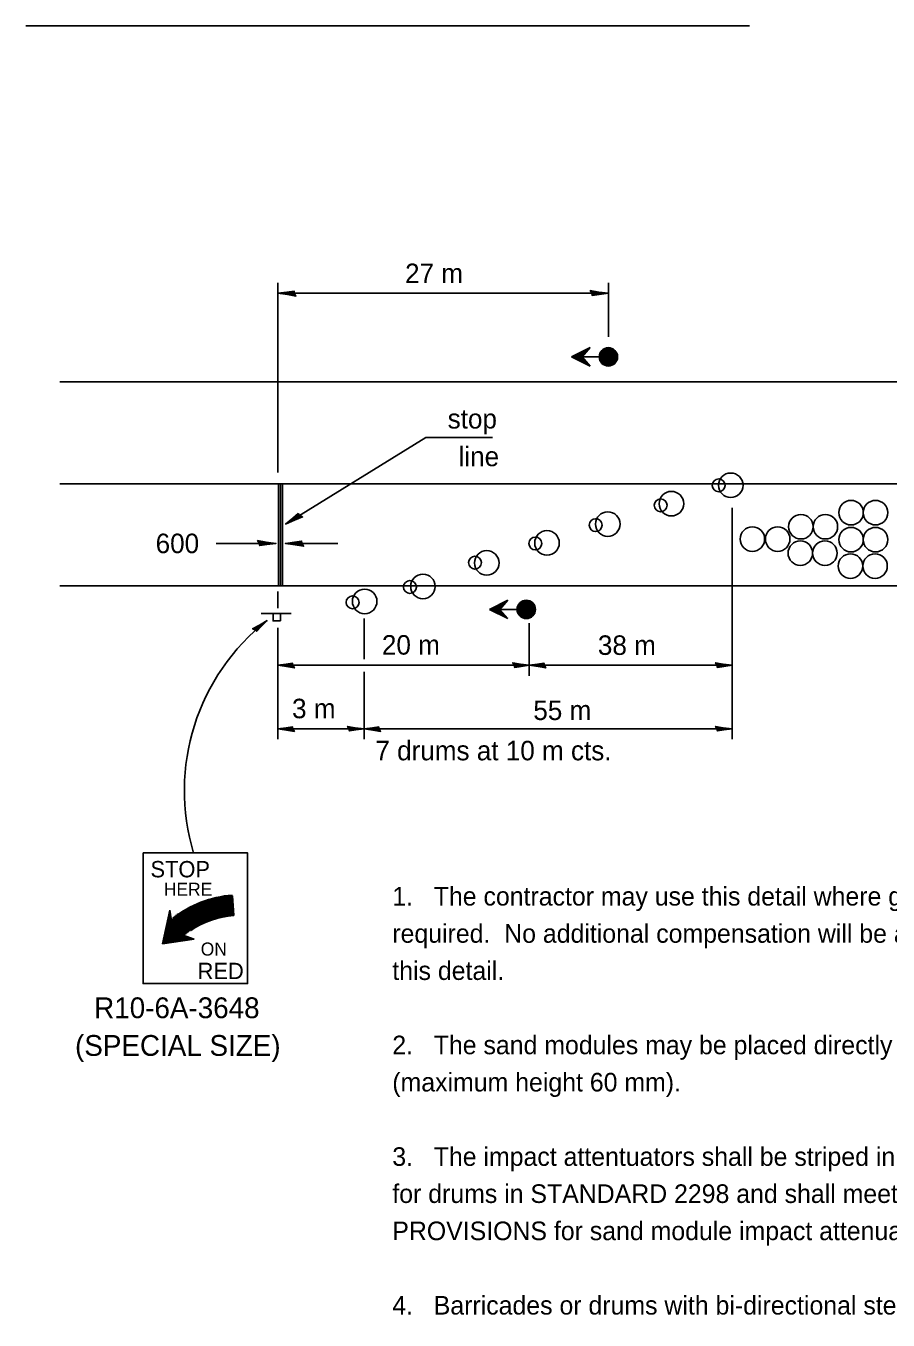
# Model space of a CAD drawing. Extents: x 52832 to 54215, y 64481 to 66497.
# Drawn here: x 53870.1 to 53962.1, y 64762.1 to 64900.3 of the extents above; entities that cross this region are included whole.
import ezdxf

# ---------------------------------------------------------------- set-up
doc = ezdxf.new("R2010")
doc.units = 0
for name, color, linetype in [('Alignment_EX_20 Baseline', 7, 'Continuous'), ('Design_EX_Roadway Dimensions', 7, 'Continuous'), ('Design_PR_EOP', 7, 'Continuous'), ('Sheets_General Details', 7, 'Continuous'), ('Stage_Construction Traffic Control', 7, 'Continuous'), ('Topo_Advertising Sign', 7, 'Continuous')]:
    doc.layers.add(name, color=color, linetype=linetype)

msp = doc.modelspace()

# ---------------------------------------------------------------- linework, layer by layer
at = {"layer": 'Alignment_EX_20 Baseline'}
msp.add_line((53873.74, 64851.39), (54052.08, 64851.39), dxfattribs=at)
at = {"layer": 'Design_EX_Roadway Dimensions'}
for p, q in [((53897.01, 64852.61), (53897.01, 64872.83)), ((53932.28, 64871.72), (53897.01, 64871.72)), ((53932.28, 64867.06), (53932.28, 64872.83)), ((53912.81, 64856.32), (53897.83, 64847.1)), ((53919.93, 64856.32), (53912.81, 64856.32)), ((53945.48, 64848.83), (53945.48, 64824.12)), ((53896.79, 64845.03), (53890.41, 64845.03)), ((53903.41, 64845.03), (53897.81, 64845.03)), ((53897.01, 64838.11), (53897.01, 64839.9)), ((53906.21, 64837.03), (53906.21, 64832.69)), ((53897.01, 64824.12), (53897.01, 64836.01)), ((53923.84, 64830.91), (53923.84, 64836.51)), ((53923.84, 64832.02), (53897.01, 64832.02)), ((53945.48, 64832.02), (53923.84, 64832.02)), ((53906.21, 64831.33), (53906.21, 64824.12)), ((53906.21, 64825.23), (53897.01, 64825.23)), ((53945.48, 64825.23), (53906.21, 64825.23))]:
    msp.add_line(p, q, dxfattribs=at)
for points in [[(53898.78, 64871.7), (53898.73, 64871.96), (53897.97, 64871.85), (53897.01, 64871.72), (53898.04, 64871.58), (53898.94, 64871.42), (53898.78, 64871.7), (53898.71, 64871.87), (53897.65, 64871.72), (53898.8, 64871.52), (53898.63, 64871.75), (53898.15, 64871.72), (53898.61, 64871.64)], [(53930.5, 64871.75), (53930.56, 64871.48), (53931.31, 64871.6), (53932.28, 64871.72), (53931.25, 64871.86), (53930.34, 64872.02), (53930.5, 64871.75), (53930.58, 64871.57), (53931.63, 64871.72), (53930.48, 64871.93), (53930.65, 64871.7), (53931.13, 64871.73), (53930.67, 64871.8)], [(53899.36, 64848.01), (53899.17, 64848.21), (53898.59, 64847.71), (53897.83, 64847.1), (53898.78, 64847.52), (53899.64, 64847.86), (53899.36, 64848.01), (53899.2, 64848.12), (53898.38, 64847.44), (53899.47, 64847.87), (53899.2, 64847.97), (53898.81, 64847.69), (53899.24, 64847.88)], [(53895.01, 64845.06), (53895.07, 64844.79), (53895.83, 64844.91), (53896.79, 64845.03), (53895.76, 64845.17), (53894.85, 64845.33), (53895.01, 64845.06), (53895.09, 64844.88), (53896.14, 64845.03), (53894.99, 64845.23), (53895.16, 64845.01), (53895.65, 64845.04), (53895.18, 64845.11)], [(53899.59, 64845), (53899.53, 64845.27), (53898.78, 64845.16), (53897.81, 64845.03), (53898.85, 64844.89), (53899.75, 64844.73), (53899.59, 64845), (53899.51, 64845.18), (53898.46, 64845.03), (53899.61, 64844.83), (53899.44, 64845.05), (53898.96, 64845.02), (53899.42, 64844.95)], [(53898.62, 64832), (53898.57, 64832.24), (53897.89, 64832.14), (53897.01, 64832.02), (53897.94, 64831.89), (53898.77, 64831.75), (53898.62, 64832), (53898.55, 64832.16), (53897.6, 64832.02), (53898.64, 64831.84), (53898.49, 64832.04), (53898.05, 64832.01), (53898.47, 64831.95)], [(53922.22, 64832.05), (53922.28, 64831.8), (53922.96, 64831.91), (53923.84, 64832.02), (53922.9, 64832.15), (53922.08, 64832.3), (53922.22, 64832.05), (53922.3, 64831.89), (53923.25, 64832.02), (53922.21, 64832.21), (53922.36, 64832), (53922.8, 64832.03), (53922.38, 64832.09)], [(53925.46, 64832), (53925.41, 64832.24), (53924.72, 64832.14), (53923.84, 64832.02), (53924.78, 64831.89), (53925.6, 64831.75), (53925.46, 64832), (53925.39, 64832.16), (53924.43, 64832.02), (53925.48, 64831.84), (53925.32, 64832.04), (53924.88, 64832.01), (53925.31, 64831.95)], [(53943.86, 64832.05), (53943.92, 64831.8), (53944.6, 64831.91), (53945.48, 64832.02), (53944.54, 64832.15), (53943.72, 64832.3), (53943.86, 64832.05), (53943.94, 64831.89), (53944.89, 64832.02), (53943.85, 64832.21), (53944, 64832), (53944.44, 64832.03), (53944.02, 64832.09)], [(53898.62, 64825.21), (53898.57, 64825.45), (53897.89, 64825.34), (53897.01, 64825.23), (53897.94, 64825.1), (53898.77, 64824.96), (53898.62, 64825.21), (53898.55, 64825.37), (53897.6, 64825.23), (53898.64, 64825.05), (53898.49, 64825.25), (53898.05, 64825.22), (53898.47, 64825.16)], [(53904.59, 64825.25), (53904.64, 64825.01), (53905.33, 64825.12), (53906.21, 64825.23), (53905.27, 64825.36), (53904.45, 64825.5), (53904.59, 64825.25), (53904.66, 64825.09), (53905.62, 64825.23), (53904.57, 64825.42), (53904.73, 64825.21), (53905.17, 64825.24), (53904.74, 64825.3)], [(53907.83, 64825.21), (53907.77, 64825.45), (53907.09, 64825.34), (53906.21, 64825.23), (53907.15, 64825.1), (53907.97, 64824.96), (53907.83, 64825.21), (53907.75, 64825.37), (53906.8, 64825.23), (53907.84, 64825.05), (53907.69, 64825.25), (53907.25, 64825.22), (53907.67, 64825.16)], [(53943.86, 64825.25), (53943.92, 64825.01), (53944.6, 64825.12), (53945.48, 64825.23), (53944.54, 64825.36), (53943.72, 64825.5), (53943.86, 64825.25), (53943.94, 64825.09), (53944.89, 64825.23), (53943.85, 64825.42), (53944, 64825.21), (53944.44, 64825.24), (53944.02, 64825.3)]]:
    msp.add_lwpolyline(points, dxfattribs=at)
at = {"layer": 'Design_PR_EOP'}
for p, q in [((53873.74, 64862.29), (54052.08, 64862.29)), ((53873.74, 64840.49), (54052.08, 64840.49))]:
    msp.add_line(p, q, dxfattribs=at)
at = {"layer": 'Sheets_General Details'}
msp.add_line((53870.11, 64900.26), (53947.33, 64900.26), dxfattribs=at)
at = {"layer": 'Stage_Construction Traffic Control'}
for p, q in [((53930.32, 64865.92), (53928.35, 64864.94)), ((53928.35, 64864.94), (53930.32, 64863.96)), ((53929.47, 64864.94), (53930.32, 64865.92)), ((53930.32, 64863.96), (53929.47, 64864.94)), ((53931.3, 64864.94), (53929.5, 64864.94)), ((53897.07, 64840.49), (53897.07, 64851.39)), ((53897.29, 64840.49), (53897.29, 64851.39)), ((53897.51, 64840.49), (53897.51, 64851.39)), ((53921.55, 64838.96), (53919.59, 64837.98)), ((53920.71, 64837.98), (53921.55, 64838.96)), ((53919.59, 64837.98), (53921.55, 64837)), ((53921.55, 64837), (53920.7, 64837.98)), ((53922.54, 64837.97), (53920.73, 64837.97)), ((53892.31, 64805.32), (53892.15, 64807.41)), ((53885.47, 64805.88), (53884.7, 64802.31)), ((53885.5, 64805.61), (53884.79, 64802.32)), ((53885.54, 64805.34), (53884.88, 64802.33)), ((53886.06, 64805.28), (53885.44, 64802.41)), ((53885.47, 64805.88), (53885.63, 64804.96)), ((53886.17, 64805.4), (53885.53, 64802.42)), ((53886.28, 64805.5), (53885.62, 64802.44)), ((53886.38, 64805.53), (53885.71, 64802.45)), ((53886.47, 64805.56), (53885.8, 64802.46)), ((53886.58, 64805.64), (53885.9, 64802.48)), ((53886.67, 64805.62), (53885.99, 64802.49)), ((53886.75, 64805.6), (53886.08, 64802.5)), ((53886.84, 64805.59), (53886.17, 64802.52)), ((53884.94, 64803.4), (53887.93, 64803.82)), ((53884.96, 64803.49), (53887.92, 64803.91)), ((53885.57, 64805.07), (53884.98, 64802.35)), ((53884.98, 64803.58), (53887.91, 64804)), ((53884.99, 64803.67), (53887.9, 64804.08)), ((53885.02, 64803.76), (53887.89, 64804.17)), ((53885.04, 64803.85), (53887.87, 64804.25)), ((53885.6, 64804.8), (53885.07, 64802.36)), ((53885.7, 64804.87), (53885.16, 64802.37)), ((53885.82, 64805.02), (53885.25, 64802.38)), ((53885.94, 64805.17), (53885.35, 64802.4)), ((53885.63, 64804.96), (53885.63, 64804.83)), ((53884.7, 64802.31), (53888.08, 64802.79)), ((53884.72, 64802.4), (53887.89, 64802.85)), ((53884.74, 64802.49), (53887.69, 64802.91)), ((53884.76, 64802.58), (53887.5, 64802.97)), ((53884.78, 64802.67), (53887.31, 64803.03)), ((53884.8, 64802.76), (53887.11, 64803.09)), ((53884.82, 64802.85), (53886.97, 64803.16)), ((53884.84, 64802.94), (53887.09, 64803.26)), ((53884.86, 64803.03), (53887.21, 64803.37)), ((53884.88, 64803.12), (53887.33, 64803.47)), ((53884.9, 64803.21), (53887.48, 64803.58)), ((53884.92, 64803.31), (53887.68, 64803.7)), ((53886.89, 64803.21), (53888.08, 64802.79))]:
    msp.add_line(p, q, dxfattribs=at)
for points in [[(53930.2, 64864.05), (53928.45, 64864.95), (53930.2, 64865.83), (53929.43, 64864.94), (53930.16, 64864.1), (53928.55, 64864.95), (53930.07, 64865.73), (53929.39, 64864.94), (53930.03, 64864.2), (53928.67, 64864.94), (53929.94, 64865.61), (53929.32, 64864.94), (53929.88, 64864.31), (53928.76, 64864.95), (53929.78, 64865.48), (53929.29, 64864.94), (53929.75, 64864.43), (53928.85, 64864.94), (53929.65, 64865.37), (53929.25, 64864.94), (53929.62, 64864.54), (53928.94, 64864.94), (53929.52, 64865.25), (53929.22, 64864.95), (53929.48, 64864.66), (53929.02, 64864.94), (53929.36, 64865.14), (53929.2, 64864.95), (53929.32, 64864.8), (53929.1, 64864.93), (53929.25, 64865.04), (53929.19, 64864.94), (53929.22, 64864.88), (53929.15, 64864.94), (53929.18, 64864.96)], [(53933.11, 64864.45), (53932.87, 64864.2), (53932.46, 64864.02), (53932.02, 64864.04), (53931.67, 64864.25), (53931.43, 64864.52), (53931.36, 64865.09), (53931.57, 64865.57), (53932.04, 64865.85), (53932.5, 64865.86), (53932.91, 64865.65), (53933.16, 64865.32), (53933.22, 64864.98), (53933.14, 64864.54), (53932.85, 64864.27), (53932.47, 64864.08), (53932.06, 64864.09), (53931.79, 64864.26), (53931.48, 64864.51), (53931.43, 64864.88), (53931.45, 64865.24), (53931.6, 64865.53), (53932.05, 64865.81), (53932.5, 64865.81), (53932.9, 64865.62), (53933.13, 64865.3), (53933.17, 64864.98), (53933.1, 64864.56), (53932.82, 64864.3), (53932.47, 64864.14), (53932.06, 64864.14), (53931.75, 64864.34), (53931.51, 64864.54), (53931.49, 64864.89), (53931.47, 64865.2), (53931.65, 64865.49), (53932.07, 64865.75), (53932.5, 64865.75), (53932.88, 64865.58), (53933.08, 64865.27), (53933.14, 64864.98), (53933.02, 64864.57), (53932.8, 64864.34), (53932.44, 64864.17), (53932.05, 64864.2), (53931.76, 64864.37), (53931.6, 64864.57), (53931.55, 64864.84), (53931.52, 64865.18), (53931.69, 64865.39), (53932.08, 64865.67), (53932.5, 64865.67), (53932.87, 64865.52), (53933.04, 64865.21), (53933.11, 64864.96), (53932.96, 64864.61), (53932.77, 64864.39), (53932.41, 64864.23), (53932.06, 64864.25), (53931.8, 64864.41), (53931.65, 64864.6), (53931.6, 64864.89), (53931.58, 64865.16), (53931.74, 64865.35), (53932.1, 64865.61), (53932.49, 64865.62), (53932.84, 64865.48), (53933.01, 64865.19), (53933.02, 64864.94), (53932.92, 64864.63), (53932.78, 64864.43), (53932.39, 64864.28), (53932.1, 64864.31), (53931.84, 64864.46), (53931.71, 64864.63), (53931.64, 64864.91), (53931.65, 64865.15), (53931.78, 64865.32), (53932.13, 64865.57), (53932.5, 64865.56), (53932.82, 64865.41), (53932.96, 64865.18), (53932.96, 64864.91), (53932.85, 64864.66), (53932.73, 64864.49), (53932.39, 64864.33), (53932.12, 64864.35), (53931.9, 64864.49), (53931.78, 64864.63), (53931.69, 64864.79), (53931.68, 64864.9), (53931.69, 64865.11), (53931.84, 64865.29), (53932.05, 64865.44), (53932.24, 64865.51), (53932.52, 64865.48), (53932.76, 64865.39), (53932.93, 64865.14), (53932.9, 64864.92), (53932.79, 64864.67), (53932.62, 64864.49)], [(53932.62, 64864.49), (53932.37, 64864.37), (53932.12, 64864.42), (53931.9, 64864.63), (53931.78, 64864.75), (53931.74, 64864.92), (53931.78, 64865.09), (53931.87, 64865.24), (53932.04, 64865.35), (53932.27, 64865.44), (53932.46, 64865.44), (53932.64, 64865.39), (53932.75, 64865.26), (53932.89, 64864.93), (53932.71, 64864.67), (53932.51, 64864.51), (53932.33, 64864.45), (53932.1, 64864.49), (53931.95, 64864.68), (53931.86, 64864.86), (53931.89, 64865.01), (53931.97, 64865.18), (53932.13, 64865.28), (53932.33, 64865.32), (53932.5, 64865.32), (53932.76, 64865.14), (53932.82, 64864.93), (53932.69, 64864.76), (53932.56, 64864.61), (53932.4, 64864.55), (53932.15, 64864.57), (53931.98, 64864.64), (53931.88, 64864.75), (53931.83, 64864.86), (53931.85, 64865.12), (53931.94, 64865.21), (53932.12, 64865.32), (53932.33, 64865.35), (53932.53, 64865.35), (53932.69, 64865.35), (53932.81, 64865.27), (53932.89, 64865.12), (53932.73, 64864.95), (53932.68, 64864.78), (53932.53, 64864.66), (53932.26, 64864.6), (53932.04, 64864.63), (53931.95, 64864.77), (53931.95, 64864.89), (53931.98, 64865.04), (53932.07, 64865.15), (53932.27, 64865.21), (53932.45, 64865.23), (53932.68, 64865.11), (53932.7, 64865), (53932.65, 64864.86), (53932.42, 64864.74), (53932.23, 64864.64), (53932.06, 64864.7), (53932.01, 64864.83), (53932.02, 64864.95), (53932.1, 64865.07), (53932.41, 64865.15), (53932.64, 64865.04), (53932.62, 64864.91), (53932.42, 64864.8), (53932.19, 64864.72), (53932.07, 64864.81), (53932.12, 64864.95), (53932.37, 64865.03), (53932.53, 64865), (53932.25, 64864.81), (53932.23, 64864.92), (53932.18, 64865.04), (53932.43, 64865.06), (53932.57, 64864.93), (53932.41, 64864.86)], [(53921.43, 64837.09), (53919.68, 64837.98), (53921.43, 64838.87), (53920.66, 64837.97), (53921.39, 64837.13), (53919.79, 64837.98), (53921.31, 64838.77), (53920.62, 64837.97), (53921.26, 64837.23), (53919.9, 64837.97), (53921.17, 64838.64), (53920.55, 64837.97), (53921.12, 64837.35), (53920, 64837.98), (53921.01, 64838.51), (53920.52, 64837.97), (53920.99, 64837.47), (53920.08, 64837.97), (53920.88, 64838.4), (53920.48, 64837.97), (53920.86, 64837.58), (53920.18, 64837.97), (53920.75, 64838.29), (53920.45, 64837.98), (53920.71, 64837.69), (53920.26, 64837.97), (53920.6, 64838.18), (53920.43, 64837.98), (53920.55, 64837.83), (53920.33, 64837.97), (53920.48, 64838.07), (53920.42, 64837.97), (53920.45, 64837.91), (53920.39, 64837.97), (53920.42, 64838)], [(53924.35, 64837.48), (53924.11, 64837.23), (53923.69, 64837.05), (53923.26, 64837.07), (53922.91, 64837.29), (53922.67, 64837.56), (53922.6, 64838.12), (53922.8, 64838.6), (53923.27, 64838.89), (53923.74, 64838.89), (53924.15, 64838.69), (53924.4, 64838.35), (53924.45, 64838.01), (53924.38, 64837.58), (53924.09, 64837.3), (53923.7, 64837.12), (53923.29, 64837.13), (53923.03, 64837.29), (53922.71, 64837.55), (53922.67, 64837.91), (53922.68, 64838.27), (53922.83, 64838.57), (53923.29, 64838.84), (53923.73, 64838.85), (53924.14, 64838.66), (53924.36, 64838.34), (53924.41, 64838.01), (53924.34, 64837.59), (53924.06, 64837.33), (53923.7, 64837.18), (53923.29, 64837.18), (53922.98, 64837.37), (53922.74, 64837.57), (53922.73, 64837.92), (53922.71, 64838.23), (53922.88, 64838.53), (53923.31, 64838.79), (53923.73, 64838.79), (53924.12, 64838.62), (53924.32, 64838.3), (53924.38, 64838.01), (53924.25, 64837.61), (53924.04, 64837.38), (53923.67, 64837.21), (53923.29, 64837.23), (53923, 64837.41), (53922.83, 64837.6), (53922.78, 64837.88), (53922.76, 64838.21), (53922.92, 64838.43), (53923.32, 64838.71), (53923.73, 64838.71), (53924.1, 64838.56), (53924.27, 64838.25), (53924.35, 64838), (53924.19, 64837.65), (53924.01, 64837.42), (53923.65, 64837.26), (53923.29, 64837.28), (53923.03, 64837.45), (53922.88, 64837.64), (53922.83, 64837.92), (53922.82, 64838.2), (53922.97, 64838.38), (53923.34, 64838.65), (53923.72, 64838.66), (53924.07, 64838.51), (53924.24, 64838.23), (53924.25, 64837.97), (53924.15, 64837.66), (53924.01, 64837.47), (53923.63, 64837.32), (53923.34, 64837.35), (53923.07, 64837.49), (53922.94, 64837.66), (53922.87, 64837.94), (53922.88, 64838.19), (53923.02, 64838.35), (53923.37, 64838.6), (53923.73, 64838.6), (53924.06, 64838.45), (53924.2, 64838.22), (53924.19, 64837.94), (53924.08, 64837.7), (53923.96, 64837.53), (53923.63, 64837.36), (53923.35, 64837.39), (53923.14, 64837.52), (53923.01, 64837.67), (53922.93, 64837.82), (53922.91, 64837.94), (53922.93, 64838.14), (53923.07, 64838.32), (53923.29, 64838.48), (53923.48, 64838.54), (53923.75, 64838.51), (53924, 64838.43), (53924.16, 64838.17), (53924.14, 64837.95), (53924.02, 64837.71), (53923.86, 64837.52)], [(53923.86, 64837.52), (53923.61, 64837.41), (53923.36, 64837.45), (53923.14, 64837.66), (53923.02, 64837.78), (53922.97, 64837.95), (53923.02, 64838.12), (53923.1, 64838.27), (53923.28, 64838.39), (53923.51, 64838.48), (53923.69, 64838.48), (53923.87, 64838.43), (53923.98, 64838.29), (53924.12, 64837.97), (53923.95, 64837.71), (53923.75, 64837.54), (53923.57, 64837.48), (53923.34, 64837.53), (53923.18, 64837.71), (53923.1, 64837.9), (53923.12, 64838.05), (53923.2, 64838.21), (53923.37, 64838.31), (53923.56, 64838.36), (53923.74, 64838.36), (53924, 64838.17), (53924.06, 64837.97), (53923.92, 64837.79), (53923.79, 64837.65), (53923.63, 64837.58), (53923.38, 64837.6), (53923.22, 64837.68), (53923.11, 64837.78), (53923.06, 64837.89), (53923.09, 64838.15), (53923.17, 64838.25), (53923.35, 64838.35), (53923.57, 64838.39), (53923.77, 64838.39), (53923.92, 64838.39), (53924.04, 64838.3), (53924.12, 64838.16), (53923.96, 64837.98), (53923.92, 64837.82), (53923.76, 64837.7), (53923.49, 64837.64), (53923.28, 64837.67), (53923.19, 64837.8), (53923.18, 64837.93), (53923.22, 64838.07), (53923.31, 64838.19), (53923.51, 64838.25), (53923.69, 64838.26), (53923.92, 64838.14), (53923.93, 64838.04), (53923.89, 64837.89), (53923.66, 64837.78), (53923.46, 64837.68), (53923.29, 64837.74), (53923.24, 64837.86), (53923.26, 64837.98), (53923.34, 64838.11), (53923.65, 64838.19), (53923.87, 64838.07), (53923.86, 64837.94), (53923.66, 64837.83), (53923.43, 64837.75), (53923.31, 64837.85), (53923.35, 64837.99), (53923.6, 64838.06), (53923.77, 64838.04), (53923.49, 64837.85), (53923.46, 64837.95), (53923.41, 64838.07), (53923.66, 64838.1), (53923.81, 64837.97), (53923.64, 64837.89)], [(53894.57, 64835.82), (53894.76, 64835.66), (53895.23, 64836.17), (53895.85, 64836.8), (53895.03, 64836.32), (53894.3, 64835.92), (53894.57, 64835.82), (53894.72, 64835.74), (53895.39, 64836.43), (53894.45, 64835.93), (53894.7, 64835.87), (53895.03, 64836.16), (53894.66, 64835.95)]]:
    msp.add_lwpolyline(points, dxfattribs=at)
msp.add_lwpolyline([(53882.62, 64812), (53882.62, 64798.05), (53893.78, 64798.05), (53893.78, 64812)], close=True, dxfattribs=at)
for centre, radius in [((53932.28, 64864.94), 0.981), ((53945.34, 64851.23), 1.31), ((53944.06, 64851.22), 0.686), ((53937.86, 64849.1), 0.686), ((53939.01, 64849.27), 1.31), ((53958.18, 64848.31), 1.31), ((53960.79, 64848.31), 1.31), ((53932.22, 64847.09), 1.31), ((53952.83, 64846.81), 1.31), ((53955.44, 64846.81), 1.31), ((53930.92, 64846.98), 0.686), ((53947.65, 64845.49), 1.31), ((53950.35, 64845.49), 1.31), ((53958.18, 64845.43), 1.31), ((53960.79, 64845.43), 1.31), ((53924.48, 64845.02), 0.686), ((53925.73, 64845.08), 1.31), ((53952.77, 64843.99), 1.31), ((53955.39, 64843.99), 1.31), ((53919.3, 64842.95), 1.31), ((53958.12, 64842.61), 1.31), ((53960.74, 64842.61), 1.31), ((53918.04, 64842.98), 0.686), ((53912.49, 64840.44), 1.31), ((53906.27, 64838.84), 1.31), ((53911.1, 64840.37), 0.686), ((53904.98, 64838.74), 0.686), ((53923.52, 64837.98), 0.981)]:
    msp.add_circle(centre, radius, dxfattribs=at)
for centre, radius, start, end in [((53910.14, 64818.64), 23.11, 128.1885, 196.7965), ((53893.02, 64795.88), 11.56, 94.3111, 129.9226), ((53893.02, 64795.88), 11.56, 94.3111, 129.9226), ((53893.02, 64795.88), 11.47, 94.3111, 129.9226), ((53893.02, 64795.88), 11.38, 94.3111, 129.9226), ((53893.02, 64795.88), 11.3, 94.3111, 129.9226), ((53893.02, 64795.88), 11.65, 94.3103, 128.2484), ((53893.02, 64795.88), 11.21, 94.3111, 129.9226), ((53893.02, 64795.88), 11.12, 94.3111, 129.9226), ((53893.02, 64795.88), 11.04, 94.3111, 129.9226), ((53893.02, 64795.88), 10.95, 94.3111, 129.9226), ((53893.02, 64795.88), 10.86, 94.3111, 129.9226), ((53893.02, 64795.88), 10.77, 94.3111, 129.9226), ((53893.02, 64795.88), 10.69, 94.3111, 129.9226), ((53893.02, 64795.88), 10.6, 94.3111, 129.9226), ((53893.02, 64795.88), 10.51, 94.3111, 129.9226), ((53893.02, 64795.88), 10.42, 94.3111, 129.9226), ((53893.02, 64795.88), 10.34, 94.3111, 129.9226), ((53893.02, 64795.88), 10.25, 94.3111, 129.9226), ((53893.02, 64795.88), 10.16, 94.3111, 129.9226), ((53893.02, 64795.88), 10.08, 94.3111, 129.9226), ((53893.02, 64795.88), 9.99, 94.3111, 129.9226), ((53893.02, 64795.88), 9.9, 94.3111, 129.9226), ((53893.02, 64795.88), 9.81, 94.3111, 129.9226), ((53893.02, 64795.88), 9.73, 94.3111, 129.9226), ((53893.02, 64795.88), 9.64, 94.3111, 129.9226), ((53893.02, 64795.88), 9.55, 94.3111, 129.9226), ((53893.02, 64795.88), 9.47, 94.3101, 123.9701), ((53893.02, 64795.88), 11.65, 129.6497, 129.9226)]:
    msp.add_arc(centre, radius, start, end, dxfattribs=at)
at = {"layer": 'Topo_Advertising Sign'}
msp.add_line((53898.43, 64837.55), (53895.24, 64837.55), dxfattribs=at)
msp.add_lwpolyline([(53897.29, 64836.75), (53897.29, 64837.55), (53896.49, 64837.55), (53896.49, 64836.75)], close=True, dxfattribs=at)

# ---------------------------------------------------------------- texts
at = {"layer": 'Design_EX_Roadway Dimensions'}
for s, p in [('27 m', (53910.58, 64872.81)), ('stop', (53915.13, 64857.29)), ('line', (53916.29, 64853.27)), ('600', (53883.96, 64843.99)), ('20 m', (53908.11, 64833.16)), ('38 m', (53931.16, 64833.13)), ('3 m', (53898.52, 64826.37)), ('55 m', (53924.27, 64826.18)), ('7 drums at 10 m cts. ', (53907.41, 64821.88))]:
    msp.add_text(s, height=2.081, dxfattribs=at).set_placement(p)
at = {"layer": 'Sheets_General Details'}
for s, p in [('1.   The contractor may use this detail where greater access to the work area is', (53909.22, 64806.38)), ('required.  No additional compensation will be allowed if the contractor elects to use', (53909.22, 64802.41)), ('this detail.', (53909.22, 64798.44)), ('2.   The sand modules may be placed directly on the pavement or on pallets or skids', (53909.22, 64790.51)), ('(maximum height 60 mm).', (53909.22, 64786.54)), ('3.   The impact attentuators shall be striped in conformance with the requirements', (53909.22, 64778.6)), ('for drums in STANDARD 2298 and shall meet the requirements of the RECURRING SPECIAL', (53909.22, 64774.64)), ('PROVISIONS for sand module impact attenuators.', (53909.22, 64770.67)), ('4.   Barricades or drums with bi-directional steady burning lights delineating the closed', (53909.22, 64762.73))]:
    msp.add_text(s, height=1.9838, dxfattribs=at).set_placement(p)
at = {"layer": 'Stage_Construction Traffic Control'}
for s, height, p in [('STOP', 1.744, (53883.41, 64809.39)), ('HERE', 1.395, (53884.83, 64807.42)), ('ON', 1.395, (53888.77, 64801.04)), ('RED', 1.744, (53888.44, 64798.53)), ('R10-6A-3648', 2.2197, (53877.4, 64794.36)), ('(SPECIAL SIZE)', 2.2197, (53875.36, 64790.34))]:
    msp.add_text(s, height=height, dxfattribs=at).set_placement(p)

doc.saveas('drawing.dxf')
